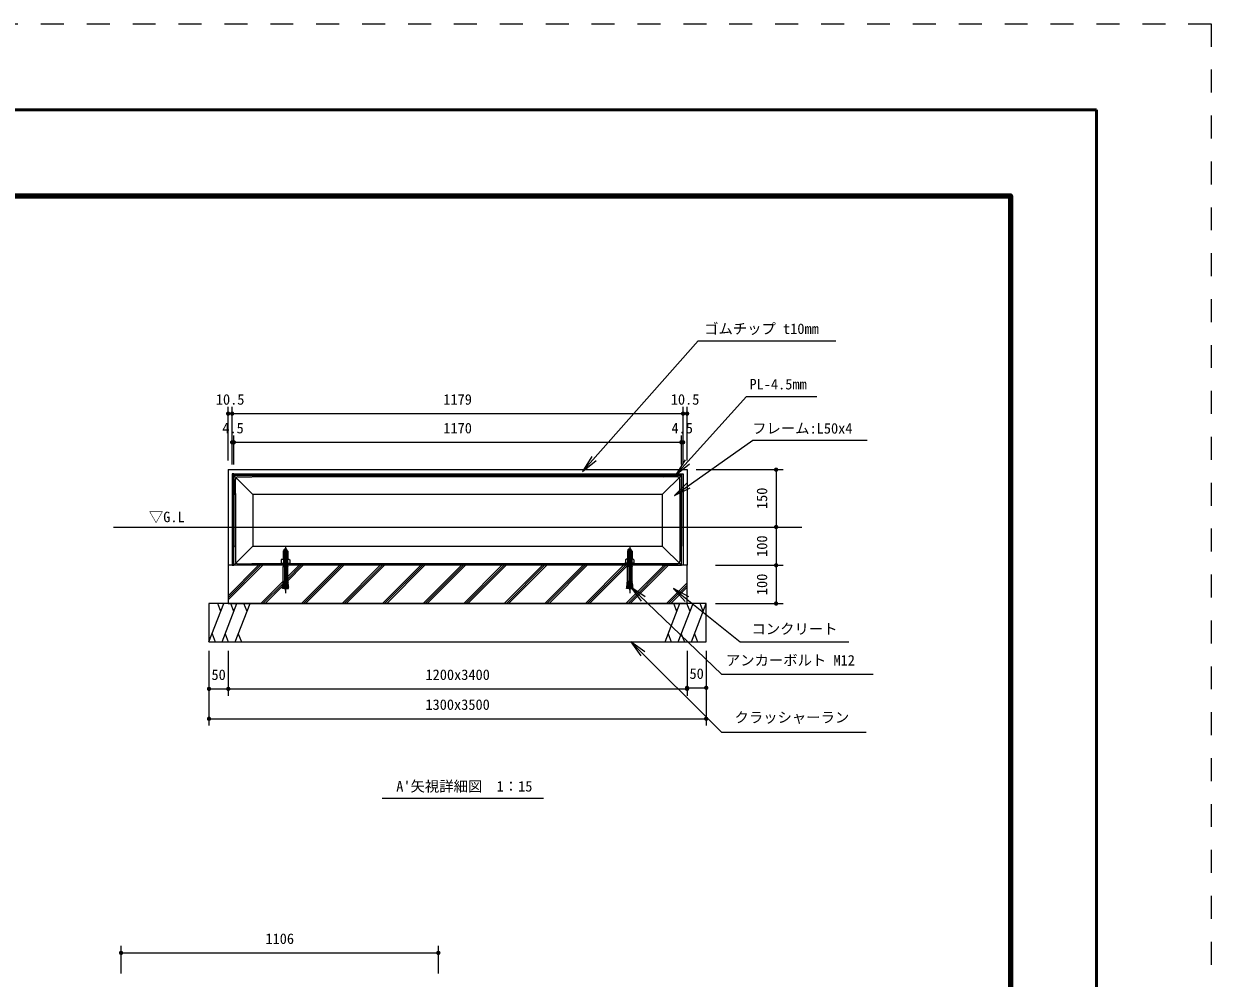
# Model space of a CAD drawing. Units: millimetres at full size, sheet at 1:20, with parts at other scales. Extents: x -400 to 8800, y -300 to 6240.
# Drawn here: x 4660 to 8800, y 2913 to 6240 of the extents above; entities that cross this region are included whole.
import ezdxf
from ezdxf.enums import TextEntityAlignment as Align

# ---------------------------------------------------------------- set-up
doc = ezdxf.new("R2010")
doc.units = ezdxf.units.MM
doc.header["$LTSCALE"] = 20
doc.linetypes.add('CHAIN', pattern=[18.5, 12, -1.5, 3.5, -1.5])
doc.linetypes.add('USER1', pattern=[8, 4, -4])
for name, color, linetype, lineweight in [('D-BMK', 2, 'CHAIN', 13), ('D-STR', 1, 'Continuous', 13), ('D-STR-DIM', 7, 'Continuous', 13), ('D-STR-HTXT', 7, 'Continuous', 13), ('D-STR-TXT', 7, 'Continuous', 13), ('D-STR\u3000構造物外形線', 1, 'Continuous', 25), ('D-TTL', 2, 'Continuous', 50)]:
    doc.layers.add(name, color=color, linetype=linetype, lineweight=lineweight)
doc.styles.add('ＭＳ ゴシック', font='')
doc.styles.get('ＭＳ ゴシック').set_extended_font_data('MS Gothic')

# ---------------------------------------------------------------- blocks, each defined once
blk = doc.blocks.new('filled_dot')
at = {"color": 0, "linetype": 'Continuous', "lineweight": -2, "const_width": 1.25}
blk.add_lwpolyline([(-0.625, 0, 1), (0.625, 0, 1)], format="xyb", close=True, dxfattribs=at)
blk = doc.blocks.new('open_arrow')
at = {"color": 0, "linetype": 'Continuous', "lineweight": -2}
blk.add_lwpolyline([(7.5, 1.25), (0, 0), (7.5, -1.25)], dxfattribs=at)

msp = doc.modelspace()

# ---------------------------------------------------------------- linework, layer by layer
at = {"layer": 'D-BMK'}
for p, q in [((5572.74, 4418.3), (5572.74, 4255.63)), ((6772.74, 4418.3), (6772.74, 4255.63))]:
    msp.add_line(p, q, dxfattribs=at)
at = {"layer": 'D-STR'}
for p, q in [((5372.74, 4685.63), (6972.74, 4685.63)), ((5372.74, 4685.63), (5372.74, 4352.3)), ((6972.74, 4685.63), (6972.74, 4352.3)), ((5392.74, 4665.63), (5459.41, 4598.97)), ((5398.08, 4602.97), (5398.08, 4651.63)), ((5406.74, 4660.3), (5455.41, 4660.3)), ((6886.08, 4665.63), (5459.41, 4665.63)), ((6890.08, 4660.3), (5459.41, 4660.3)), ((6952.74, 4665.63), (6886.08, 4598.97)), ((6938.74, 4660.3), (6890.08, 4660.3)), ((6947.41, 4602.97), (6947.41, 4651.63)), ((5392.74, 4598.97), (5392.74, 4418.97)), ((5398.08, 4602.97), (5398.08, 4414.97)), ((6886.08, 4598.97), (5459.41, 4598.97)), ((5459.41, 4598.97), (5459.41, 4418.97)), ((6886.08, 4598.97), (6886.08, 4418.97)), ((6947.41, 4602.97), (6947.41, 4414.97)), ((6952.74, 4598.97), (6952.74, 4418.97)), ((4972.74, 4485.63), (7372.74, 4485.63)), ((5392.74, 4352.3), (5459.41, 4418.97)), ((5398.08, 4414.97), (5398.08, 4366.3)), ((5459.41, 4418.97), (6886.08, 4418.97)), ((5566.67, 4404.3), (5564.74, 4400.97)), ((5564.74, 4400.97), (5580.74, 4400.97)), ((5564.74, 4400.97), (5564.74, 4373.07)), ((5566.01, 4403.16), (5566.01, 4373.07)), ((5566.67, 4404.3), (5578.82, 4404.3)), ((5567.74, 4405.56), (5567.74, 4406.82)), ((5577.74, 4406.82), (5567.74, 4406.82)), ((5568.08, 4404.3), (5577.41, 4404.3)), ((5569.21, 4408.97), (5576.27, 4408.97)), ((5569.41, 4404.3), (5569.41, 4276.42)), ((5576.08, 4404.3), (5576.08, 4276.42)), ((5577.74, 4405.56), (5577.74, 4406.82)), ((5578.82, 4404.3), (5580.74, 4400.97)), ((5579.48, 4403.16), (5579.48, 4373.07)), ((5580.74, 4400.97), (5580.74, 4373.07)), ((6766.67, 4404.3), (6764.74, 4400.97)), ((6780.74, 4400.97), (6764.74, 4400.97)), ((6764.74, 4400.97), (6764.74, 4373.07)), ((6766.01, 4403.16), (6766.01, 4373.07)), ((6778.82, 4404.3), (6766.67, 4404.3)), ((6767.74, 4405.56), (6767.74, 4406.82)), ((6767.74, 4406.82), (6777.74, 4406.82)), ((6777.41, 4404.3), (6768.08, 4404.3)), ((6776.27, 4408.97), (6769.21, 4408.97)), ((6769.41, 4404.3), (6769.41, 4276.42)), ((6776.08, 4404.3), (6776.08, 4276.42)), ((6777.74, 4405.56), (6777.74, 4406.82)), ((6778.82, 4404.3), (6780.74, 4400.97)), ((6779.48, 4403.16), (6779.48, 4373.07)), ((6780.74, 4400.97), (6780.74, 4373.07)), ((6952.74, 4352.3), (6886.08, 4418.97)), ((6947.41, 4414.97), (6947.41, 4366.3)), ((5372.74, 4246.2), (5478.84, 4352.3)), ((5372.74, 4238.95), (5486.09, 4352.3)), ((5372.74, 4231.7), (5493.34, 4352.3)), ((5406.74, 4357.63), (5455.41, 4357.63)), ((6890.08, 4357.63), (5455.41, 4357.63)), ((6886.08, 4352.3), (5459.41, 4352.3)), ((5556.08, 4359.74), (5589.41, 4359.74)), ((5556.08, 4359.74), (5556.08, 4357.63)), ((5556.08, 4357.63), (5589.41, 4357.63)), ((5560.74, 4373.07), (5558.12, 4371.56)), ((5558.12, 4371.56), (5558.12, 4359.74)), ((5558.12, 4359.74), (5587.37, 4359.74)), ((5560.74, 4373.07), (5584.74, 4373.07)), ((5564.74, 4357.63), (5564.74, 4351.44)), ((5580.74, 4351.44), (5564.74, 4351.44)), ((5565.56, 4350.97), (5564.74, 4351.44)), ((5565.56, 4350.97), (5564.74, 4347.93)), ((5564.74, 4347.93), (5580.74, 4347.93)), ((5564.74, 4298.03), (5564.74, 4347.93)), ((5565.43, 4371.56), (5565.43, 4359.74)), ((5566.01, 4351.44), (5565.56, 4350.97)), ((5579.93, 4350.97), (5565.56, 4350.97)), ((5566.01, 4357.63), (5566.01, 4351.44)), ((5579.48, 4357.63), (5579.48, 4351.44)), ((5579.48, 4351.44), (5579.93, 4350.97)), ((5579.93, 4350.97), (5580.74, 4351.44)), ((5579.93, 4350.97), (5580.74, 4347.93)), ((5580.06, 4371.56), (5580.06, 4359.74)), ((5580.74, 4357.63), (5580.74, 4351.44)), ((5580.74, 4312.78), (5620.26, 4352.3)), ((5580.74, 4305.53), (5627.51, 4352.3)), ((5580.74, 4298.28), (5634.76, 4352.3)), ((5580.74, 4298.03), (5580.74, 4347.93)), ((5584.74, 4373.07), (5587.37, 4371.56)), ((5587.37, 4371.56), (5587.37, 4359.74)), ((5589.41, 4359.74), (5589.41, 4357.63)), ((5628.35, 4218.97), (5761.68, 4352.3)), ((5635.6, 4218.97), (5768.93, 4352.3)), ((5642.85, 4218.97), (5776.18, 4352.3)), ((5769.77, 4218.97), (5903.1, 4352.3)), ((5777.02, 4218.97), (5910.35, 4352.3)), ((5784.27, 4218.97), (5917.6, 4352.3)), ((5911.19, 4218.97), (6044.53, 4352.3)), ((5918.44, 4218.97), (6051.78, 4352.3)), ((5925.69, 4218.97), (6059.03, 4352.3)), ((6052.61, 4218.97), (6185.95, 4352.3)), ((6059.86, 4218.97), (6193.2, 4352.3)), ((6067.11, 4218.97), (6200.45, 4352.3)), ((6194.04, 4218.97), (6327.37, 4352.3)), ((6201.29, 4218.97), (6334.62, 4352.3)), ((6208.54, 4218.97), (6341.87, 4352.3)), ((6335.46, 4218.97), (6468.79, 4352.3)), ((6342.71, 4218.97), (6476.04, 4352.3)), ((6349.96, 4218.97), (6483.29, 4352.3)), ((6476.88, 4218.97), (6610.21, 4352.3)), ((6484.13, 4218.97), (6617.46, 4352.3)), ((6491.38, 4218.97), (6624.71, 4352.3)), ((6618.3, 4218.97), (6751.63, 4352.3)), ((6625.55, 4218.97), (6758.88, 4352.3)), ((6632.8, 4218.97), (6765.08, 4351.24)), ((6789.41, 4359.74), (6756.08, 4359.74)), ((6756.08, 4359.74), (6756.08, 4357.63)), ((6789.41, 4357.63), (6756.08, 4357.63)), ((6760.74, 4373.07), (6758.12, 4371.56)), ((6758.12, 4371.56), (6758.12, 4359.74)), ((6787.37, 4359.74), (6758.12, 4359.74)), ((6759.72, 4218.97), (6893.05, 4352.3)), ((6784.74, 4373.07), (6760.74, 4373.07)), ((6764.74, 4357.63), (6764.74, 4351.44)), ((6765.56, 4350.97), (6764.74, 4351.44)), ((6764.74, 4351.44), (6780.74, 4351.44)), ((6765.56, 4350.97), (6764.74, 4347.93)), ((6780.74, 4347.93), (6764.74, 4347.93)), ((6764.74, 4298.03), (6764.74, 4347.93)), ((6765.43, 4371.56), (6765.43, 4359.74)), ((6766.01, 4351.44), (6765.56, 4350.97)), ((6765.56, 4350.97), (6779.93, 4350.97)), ((6766.01, 4357.63), (6766.01, 4351.44)), ((6766.97, 4218.97), (6900.3, 4352.3)), ((6774.22, 4218.97), (6907.55, 4352.3)), ((6779.48, 4357.63), (6779.48, 4351.44)), ((6779.48, 4351.44), (6779.93, 4350.97)), ((6779.93, 4350.97), (6780.74, 4351.44)), ((6779.93, 4350.97), (6780.74, 4347.93)), ((6780.06, 4371.56), (6780.06, 4359.74)), ((6780.74, 4357.63), (6780.74, 4351.44)), ((6780.74, 4298.03), (6780.74, 4347.93)), ((6784.74, 4373.07), (6787.37, 4371.56)), ((6787.37, 4371.56), (6787.37, 4359.74)), ((6789.41, 4359.74), (6789.41, 4357.63)), ((6938.74, 4357.63), (6890.08, 4357.63)), ((5486.93, 4218.97), (5564.76, 4296.8)), ((5494.18, 4218.97), (5564.29, 4289.08)), ((5501.43, 4218.97), (5562.31, 4279.85)), ((5561.85, 4271.92), (5562.22, 4275.23)), ((5569.01, 4271.13), (5561.85, 4271.92)), ((5569.38, 4274.44), (5562.22, 4275.23)), ((5562.66, 4279.21), (5562.88, 4281.2)), ((5569.82, 4278.42), (5562.66, 4279.21)), ((5570.04, 4280.41), (5562.88, 4281.2)), ((5563.32, 4285.17), (5563.54, 4287.16)), ((5570.48, 4284.38), (5563.32, 4285.17)), ((5570.7, 4286.37), (5563.54, 4287.16)), ((5563.98, 4291.14), (5564.2, 4293.12)), ((5571.14, 4290.35), (5563.98, 4291.14)), ((5571.36, 4292.33), (5564.2, 4293.12)), ((5564.64, 4297.1), (5564.74, 4298.03)), ((5571.8, 4296.31), (5564.64, 4297.1)), ((5571.94, 4297.63), (5569.01, 4271.13)), ((5571.94, 4297.63), (5573.54, 4297.63)), ((5573.54, 4297.63), (5576.47, 4271.13)), ((5573.69, 4296.31), (5580.85, 4297.1)), ((5574.13, 4292.33), (5581.28, 4293.12)), ((5574.35, 4290.35), (5581.5, 4291.14)), ((5574.79, 4286.37), (5581.94, 4287.16)), ((5575.01, 4284.38), (5582.16, 4285.17)), ((5575.45, 4280.41), (5582.6, 4281.2)), ((5575.67, 4278.42), (5582.82, 4279.21)), ((5576.11, 4274.44), (5583.26, 4275.23)), ((5576.47, 4271.13), (5583.63, 4271.92)), ((5580.85, 4297.1), (5580.74, 4298.03)), ((5581.5, 4291.14), (5581.28, 4293.12)), ((5582.16, 4285.17), (5581.94, 4287.16)), ((5582.82, 4279.21), (5582.6, 4281.2)), ((5583.63, 4271.92), (5583.26, 4275.23)), ((6761.85, 4271.92), (6762.22, 4275.23)), ((6769.01, 4271.13), (6761.85, 4271.92)), ((6769.38, 4274.44), (6762.22, 4275.23)), ((6762.66, 4279.21), (6762.88, 4281.2)), ((6769.82, 4278.42), (6762.66, 4279.21)), ((6770.04, 4280.41), (6762.88, 4281.2)), ((6763.32, 4285.17), (6763.54, 4287.16)), ((6770.48, 4284.38), (6763.32, 4285.17)), ((6770.7, 4286.37), (6763.54, 4287.16)), ((6763.98, 4291.14), (6764.2, 4293.12)), ((6771.14, 4290.35), (6763.98, 4291.14)), ((6771.36, 4292.33), (6764.2, 4293.12)), ((6764.64, 4297.1), (6764.74, 4298.03)), ((6771.8, 4296.31), (6764.64, 4297.1)), ((6771.94, 4297.63), (6769.01, 4271.13)), ((6773.54, 4297.63), (6771.94, 4297.63)), ((6773.54, 4297.63), (6776.47, 4271.13)), ((6773.69, 4296.31), (6780.85, 4297.1)), ((6774.13, 4292.33), (6781.28, 4293.12)), ((6774.35, 4290.35), (6781.5, 4291.14)), ((6774.79, 4286.37), (6781.94, 4287.16)), ((6775.01, 4284.38), (6782.16, 4285.17)), ((6775.45, 4280.41), (6782.6, 4281.2)), ((6775.67, 4278.42), (6782.82, 4279.21)), ((6776.11, 4274.44), (6783.26, 4275.23)), ((6776.47, 4271.13), (6783.63, 4271.92)), ((6780.85, 4297.1), (6780.74, 4298.03)), ((6781.5, 4291.14), (6781.28, 4293.12)), ((6782.16, 4285.17), (6781.94, 4287.16)), ((6782.82, 4279.21), (6782.6, 4281.2)), ((6783.63, 4271.92), (6783.26, 4275.23)), ((6901.14, 4218.97), (6972.74, 4290.57)), ((6908.39, 4218.97), (6972.74, 4283.32)), ((6915.64, 4218.97), (6972.74, 4276.07))]:
    msp.add_line(p, q, dxfattribs=at)
for points in [[(5386.74, 4352.3), (5392.74, 4352.3), (5392.74, 4671.63), (5386.74, 4671.63)], [(6952.74, 4665.63), (5392.74, 4665.63), (5392.74, 4671.63), (6952.74, 4671.63)], [(6958.74, 4352.3), (6952.74, 4352.3), (6952.74, 4671.63), (6958.74, 4671.63)], [(5372.74, 4218.97), (6972.74, 4218.97), (6972.74, 4352.3), (5372.74, 4352.3)], [(5306.08, 4085.63), (7039.41, 4085.63), (7039.41, 4218.97), (5306.08, 4218.97)]]:
    msp.add_lwpolyline(points, close=True, dxfattribs=at)
for points in [[(5392.74, 4665.63), (5392.74, 4598.97), (5394.08, 4598.97)], [(5459.41, 4664.3), (5459.41, 4665.63), (5392.74, 4665.63)], [(6886.08, 4664.3), (6886.08, 4665.63), (6952.74, 4665.63)], [(6952.74, 4665.63), (6952.74, 4598.97), (6951.41, 4598.97)], [(5392.74, 4352.3), (5392.74, 4418.97), (5394.08, 4418.97)], [(6952.74, 4352.3), (6952.74, 4418.97), (6951.41, 4418.97)], [(5459.41, 4353.63), (5459.41, 4352.3), (5392.74, 4352.3)], [(6886.08, 4353.63), (6886.08, 4352.3), (6952.74, 4352.3)]]:
    msp.add_lwpolyline(points, dxfattribs=at)
for centre, radius, start, end in [((5406.74, 4651.63), 8.67, 90, 180), ((5455.41, 4664.3), 4, 270, 360), ((6890.08, 4664.3), 4, 180, 270), ((6938.74, 4651.63), 8.67, 0, 90), ((5394.08, 4602.97), 4, 270, 360), ((6951.41, 4602.97), 4, 180, 270), ((5394.08, 4414.97), 4, 0, 90), ((5572.74, 4404.97), 5.33, 131.40962, 159.63587), ((5570.8, 4405.7), 3.07, 182.51839, 207.08883), ((5572.74, 4404.97), 5.33, 20.36413, 48.59038), ((5574.68, 4405.7), 3.07, 332.91117, 357.48161), ((6772.74, 4404.97), 5.33, 131.40962, 159.63587), ((6770.8, 4405.7), 3.07, 182.51839, 207.08883), ((6772.74, 4404.97), 5.33, 20.36413, 48.59038), ((6774.68, 4405.7), 3.07, 332.91117, 357.48161), ((6951.41, 4414.97), 4, 90, 180), ((5406.74, 4366.3), 8.67, 180, 270), ((5455.41, 4353.63), 4, 0, 90), ((5561.77, 4367.9), 5.17, 44.9559, 89.96431), ((5572.74, 4354.68), 18.39, 66.5734, 113.4266), ((5583.71, 4367.9), 5.17, 90.03569, 135.0441), ((6761.77, 4367.9), 5.17, 44.9559, 89.96431), ((6772.74, 4354.68), 18.39, 66.5734, 113.4266), ((6783.71, 4367.9), 5.17, 90.03569, 135.0441), ((6890.08, 4353.63), 4, 90, 180), ((6938.74, 4366.3), 8.67, 270, 0), ((5558.98, 4277.6), 4.02, 323.82694, 23.55261), ((5559.64, 4283.57), 4.02, 323.82694, 23.55261), ((5560.3, 4289.53), 4.02, 323.82694, 23.55261), ((5560.96, 4295.5), 4.02, 323.82694, 23.55261), ((5590.74, 4276.42), 21.33, 180, 183.55302), ((5590.74, 4276.42), 21.33, 183.55302, 212.46174), ((5554.74, 4276.42), 21.33, 327.53826, 356.44698), ((5554.74, 4276.42), 21.33, 356.44698, 0), ((5584.53, 4295.5), 4.02, 156.44739, 216.17306), ((5585.19, 4289.53), 4.02, 156.44739, 216.17306), ((5585.85, 4283.57), 4.02, 156.44739, 216.17306), ((5586.51, 4277.6), 4.02, 156.44739, 216.17306), ((6758.98, 4277.6), 4.02, 323.82694, 23.55261), ((6759.64, 4283.57), 4.02, 323.82694, 23.55261), ((6760.3, 4289.53), 4.02, 323.82694, 23.55261), ((6760.96, 4295.5), 4.02, 323.82694, 23.55261), ((6790.74, 4276.42), 21.33, 180, 183.55302), ((6790.74, 4276.42), 21.33, 183.55302, 212.46174), ((6754.74, 4276.42), 21.33, 327.53826, 356.44698), ((6754.74, 4276.42), 21.33, 356.44698, 0), ((6784.53, 4295.5), 4.02, 156.44739, 216.17306), ((6785.19, 4289.53), 4.02, 156.44739, 216.17306), ((6785.85, 4283.57), 4.02, 156.44739, 216.17306), ((6786.51, 4277.6), 4.02, 156.44739, 216.17306)]:
    msp.add_arc(centre, radius, start, end, dxfattribs=at)
at = {"layer": 'D-STR-DIM'}
for p, q in [((5372.74, 4717.63), (5372.74, 4905.03)), ((5386.74, 4703.63), (5386.74, 4905.03)), ((5386.74, 4703.63), (5386.74, 4905.03)), ((6958.74, 4703.63), (6958.74, 4905.03)), ((6958.74, 4703.63), (6958.74, 4905.03)), ((6972.74, 4717.63), (6972.74, 4905.03)), ((5372.74, 4881.03), (5386.74, 4881.03)), ((5386.74, 4881.03), (6958.74, 4881.03)), ((6958.74, 4881.03), (6972.74, 4881.03)), ((5386.74, 4703.63), (5386.74, 4805.02)), ((5392.74, 4703.63), (5392.74, 4805.02)), ((5392.74, 4703.63), (5392.74, 4805.02)), ((6952.74, 4703.63), (6952.74, 4805.02)), ((6952.74, 4703.63), (6952.74, 4805.02)), ((6958.74, 4703.63), (6958.74, 4805.02)), ((5386.74, 4781.02), (5392.74, 4781.02)), ((5392.74, 4781.02), (6952.74, 4781.02)), ((6952.74, 4781.02), (6958.74, 4781.02)), ((7004.74, 4685.63), (7307.12, 4685.63)), ((7283.12, 4685.63), (7283.12, 4485.63)), ((7004.74, 4485.63), (7307.12, 4485.63)), ((7004.74, 4485.63), (7307.12, 4485.63)), ((7283.12, 4485.63), (7283.12, 4352.3)), ((7071.41, 4352.3), (7307.12, 4352.3)), ((7071.41, 4352.3), (7307.12, 4352.3)), ((7283.12, 4352.3), (7283.12, 4218.97)), ((7071.41, 4218.97), (7307.12, 4218.97)), ((5306.08, 4053.63), (5306.08, 3897.43)), ((5306.08, 4053.63), (5306.08, 3793.21)), ((5373.19, 4053.63), (5373.19, 3897.43)), ((5373.19, 4053.63), (5373.19, 3897.43)), ((6972.74, 4053.63), (6972.74, 3897.43)), ((6972.74, 4053.63), (6972.74, 3901.18)), ((7039.41, 4053.63), (7039.41, 3901.18)), ((7039.41, 4053.63), (7039.41, 3793.21)), ((5306.08, 3921.43), (5373.19, 3921.43)), ((5373.19, 3921.43), (6972.74, 3921.43)), ((6972.74, 3925.18), (7039.41, 3925.18)), ((5306.08, 3817.21), (7039.41, 3817.21)), ((4999.65, 2928.72), (4999.65, 3025.17)), ((6105.65, 2928.72), (6105.65, 3025.17)), ((4999.65, 3001.17), (6105.65, 3001.17))]:
    msp.add_line(p, q, dxfattribs=at)
at = {"layer": 'D-STR-HTXT'}
for points in [[(6608.13, 4679.76), (7011.87, 5134.81), (7071.87, 5134.81), (7491.8, 5134.81)], [(6933.18, 4668.13), (7179.42, 4940.07), (7239.42, 4940.07), (7425.35, 4940.07)], [(6928.58, 4595.77), (7201.52, 4788), (7261.52, 4788), (7600.75, 4788)], [(6776.08, 4276.42), (7092.65, 3972.28), (7152.65, 3972.28), (7621.68, 3972.28)], [(6925.86, 4271.91), (7157.73, 4085.04), (7217.73, 4085.04), (7537.02, 4085.04)], [(6776.08, 4085.63), (7092.65, 3770.32), (7152.65, 3770.32), (7596.77, 3770.32)]]:
    msp.add_lwpolyline(points, dxfattribs=at)
at = {"layer": 'D-STR-TXT'}
msp.add_line((5909.19, 3540.11), (6472.49, 3540.11), dxfattribs=at)
at = {"layer": 'D-STR\u3000構造物外形線'}
for p, q in [((5306.08, 4085.63), (5357.94, 4218.97)), ((5347.26, 4191.5), (5336.57, 4218.97)), ((5351.82, 4085.63), (5403.68, 4218.97)), ((5393, 4191.5), (5382.31, 4218.97)), ((5397.56, 4085.63), (5449.43, 4218.97)), ((5438.74, 4191.5), (5428.06, 4218.97)), ((6896.06, 4085.63), (6947.92, 4218.97)), ((6937.24, 4191.5), (6926.55, 4218.97)), ((6941.8, 4085.63), (6993.67, 4218.97)), ((6982.98, 4191.5), (6972.29, 4218.97)), ((6987.54, 4085.63), (7039.41, 4218.97)), ((7028.72, 4191.5), (7018.04, 4218.97)), ((5316.76, 4113.1), (5327.45, 4085.63)), ((5362.5, 4113.1), (5373.19, 4085.63)), ((5408.25, 4113.1), (5418.93, 4085.63)), ((6906.74, 4113.1), (6917.43, 4085.63)), ((6952.49, 4113.1), (6963.17, 4085.63)), ((6998.23, 4113.1), (7008.91, 4085.63))]:
    msp.add_line(p, q, dxfattribs=at)
at = {"layer": 'D-TTL'}
for p, q in [((8400, 5940), (0, 5940)), ((8400, 0), (8400, 5940))]:
    msp.add_line(p, q, dxfattribs=at)
at = {"layer": 'D-TTL', "color": 5, "linetype": 'USER1', "lineweight": 13}
msp.add_lwpolyline([(-400, -300), (-400, 6240), (8800, 6240), (8800, -300)], close=True, dxfattribs=at)
at = {"layer": 'D-TTL', "lineweight": 140}
msp.add_lwpolyline([(300, 300), (300, 5640), (8100, 5640), (8100, 300)], close=True, dxfattribs=at)

# ---------------------------------------------------------------- block references
at = {"layer": 'D-STR-DIM', "xscale": 6, "yscale": 6}
for p in [(5372.74, 4881.03), (5386.74, 4881.03), (6958.74, 4881.03), (5386.74, 4781.02), (5392.74, 4781.02), (6952.74, 4781.02), (5306.08, 3921.43), (5373.19, 3921.43), (6972.74, 3925.18), (5306.08, 3817.21), (4999.65, 3001.17)]:
    msp.add_blockref('filled_dot', p, dxfattribs=at)
for p, rotation in [((5386.74, 4881.03), 180), ((6958.74, 4881.03), 180), ((6972.74, 4881.03), 180), ((5392.74, 4781.02), 180), ((6952.74, 4781.02), 180), ((6958.74, 4781.02), 180), ((7283.12, 4685.63), 270), ((7283.12, 4485.63), 90), ((7283.12, 4485.63), 270), ((7283.12, 4352.3), 90), ((7283.12, 4352.3), 270), ((7283.12, 4218.97), 90), ((5373.19, 3921.43), 180), ((6972.74, 3921.43), 180), ((7039.41, 3925.18), 180), ((7039.41, 3817.21), 180), ((6105.65, 3001.17), 180)]:
    msp.add_blockref('filled_dot', p, dxfattribs=dict(at, rotation=rotation))
at = {"layer": 'D-STR-HTXT', "xscale": 8, "yscale": 8}
for p, rotation in [((6608.13, 4679.76), 48.4), ((6933.18, 4668.13), 47.8), ((6928.58, 4595.77), 35.2), ((6776.08, 4276.42), 316.1), ((6925.86, 4271.91), 321.1), ((6776.08, 4085.63), 315.1)]:
    msp.add_blockref('open_arrow', p, dxfattribs=dict(at, rotation=rotation))

# ---------------------------------------------------------------- texts
at = {"layer": 'D-STR-DIM', "style": 'ＭＳ ゴシック'}
for s, p in [('10.5', (5379.74, 4948.78)), ('1179', (6172.74, 4948.78)), ('10.5', (6965.74, 4948.78)), ('4.5', (5389.74, 4848.78)), ('1170', (6172.74, 4848.78)), ('4.5', (6955.74, 4848.78)), ('50', (5339.63, 3989.18)), ('1200x3400', (6172.97, 3989.18)), ('50', (7006.08, 3992.93)), ('1300x3500', (6172.74, 3884.96)), ('1106', (5552.65, 3068.92))]:
    msp.add_text(s, height=36.66, dxfattribs=at).set_placement(p, align=Align.TOP_CENTER)
for s, p in [('150', (7215.36, 4585.63)), ('100', (7215.36, 4418.97)), ('100', (7215.36, 4285.63))]:
    msp.add_text(s, height=36.66, rotation=90, dxfattribs=at).set_placement(p, align=Align.TOP_CENTER)
at = {"layer": 'D-STR-HTXT', "style": 'ＭＳ ゴシック'}
for s, p in [('ゴムチップ t10mm', (7032.25, 5195.25)), ('PL-4.5mm', (7190.24, 5001.87)), ('フレーム:L50x4', (7199.6, 4847.98)), ('コンクリート', (7197.03, 4148.99)), ('アンカーボルト M12', (7108.02, 4039.55)), ('クラッシャーラン', (7138.06, 3840.32))]:
    msp.add_text(s, height=36.66, dxfattribs=at).set_placement(p, align=Align.TOP_LEFT)
at = {"layer": 'D-STR-TXT', "style": 'ＭＳ ゴシック'}
for s, p in [('▽G.L', (5158.91, 4539.16)), ("A'矢視詳細図\u30001：15", (6196.19, 3600.11))]:
    msp.add_text(s, height=36.66, dxfattribs=at).set_placement(p, align=Align.TOP_CENTER)

doc.saveas('drawing.dxf')
